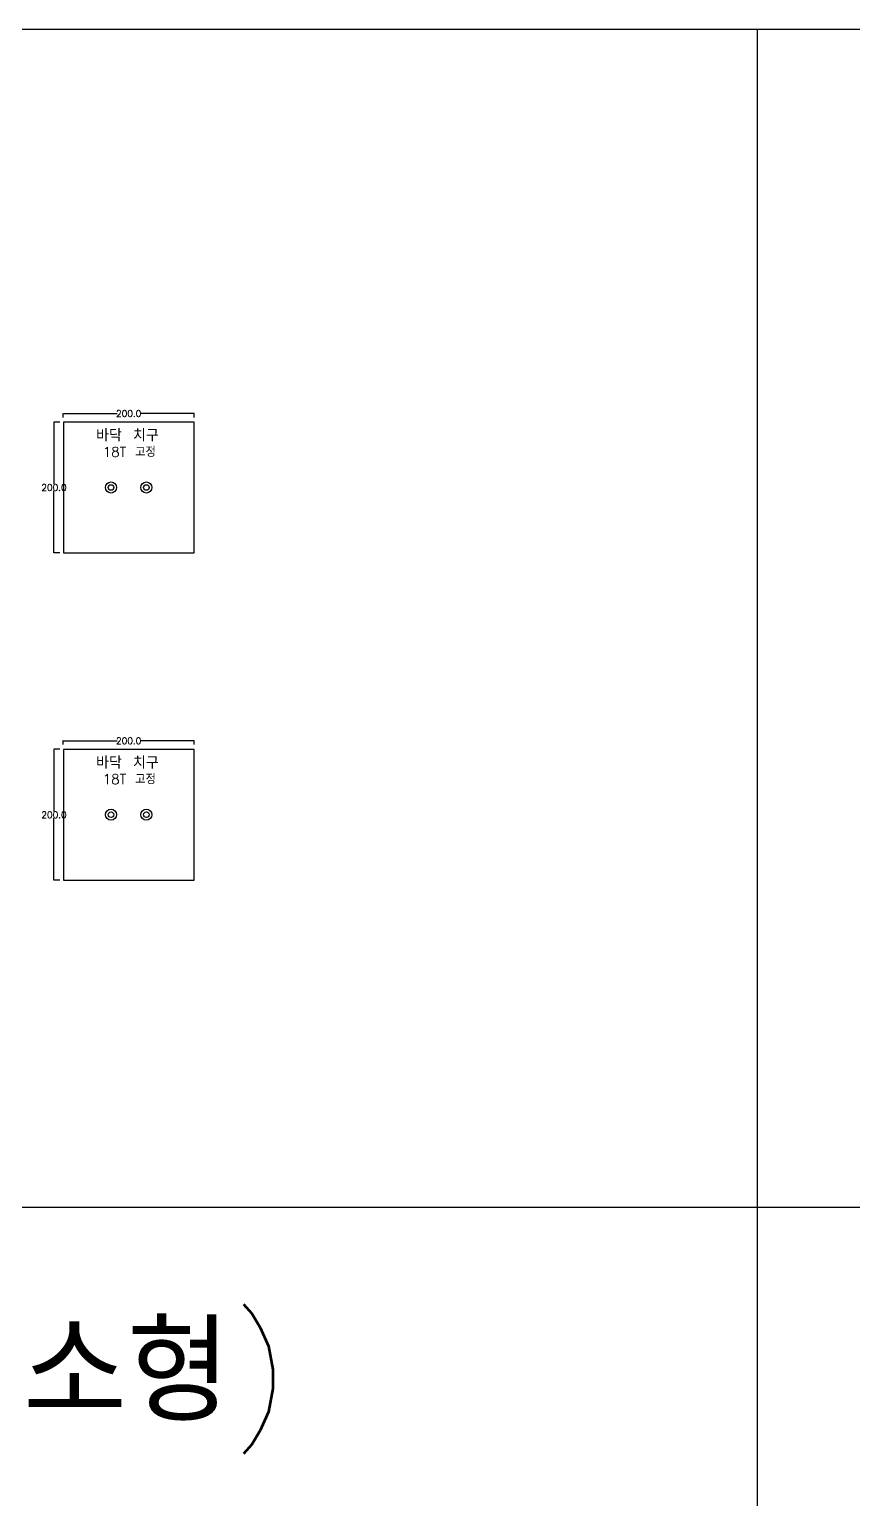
# Model space of a CAD drawing. Header units: millimetres. Extents: x 8462 to 28262, y 7372 to 16372.
# Drawn here: x 20551 to 21808, y 14127 to 16372 of the extents above; entities that cross this region are included whole.
import ezdxf

# ---------------------------------------------------------------- set-up
doc = ezdxf.new("R2010")
doc.units = ezdxf.units.MM
for name, color, linetype in [('TEXT', 7, 'Continuous'), ('볼트 구멍', 7, 'Continuous'), ('치구', 7, 'Continuous'), ('치수', 7, 'Continuous')]:
    doc.layers.add(name, color=color, linetype=linetype)
doc.styles.get("Standard").update_dxf_attribs({"font": 'txt.shx', "bigfont": 'whgtxt.shx'})
doc.dimstyles.get("Standard").update_dxf_attribs({"dimtxt": 7, "dimasz": 0.18, "dimexe": 0.18, "dimexo": 0.0625, "dimgap": 0.09, "dimtad": 0, "dimtih": 1, "dimtoh": 1, "dimdec": 1, "dimzin": 0, "dimdsep": 46, "dimtxsty": 'Standard', "dimcen": 0.09, "dimadec": 0, "dimazin": 0, "dimtfac": 1, "dimtdec": 1, "dimtofl": 0, "dimtmove": 0, "dimatfit": 3, "dimfxl": 0, "dimtolj": 1, "dimtzin": 0, "dimarcsym": 0})

# ---------------------------------------------------------------- blocks, each defined once
blk = doc.blocks.new('*D815')
at = {"layer": 'Defpoints', "color": 0}
for p in [(20597.3, 15271.8), (20588.4, 15071.8), (20597.3, 15071.8)]:
    blk.add_point(p, dxfattribs=at)
at = {"layer": '치수', "color": 0, "lineweight": -2}
for p, q in [((20597.3, 15271.8), (20588.3, 15271.8)), ((20588.4, 15271.6), (20588.4, 15176.9)), ((20588.4, 15072), (20588.4, 15166.7)), ((20597.3, 15071.8), (20588.3, 15071.8))]:
    blk.add_line(p, q, dxfattribs=at)
at = {"layer": '치수', "color": 0}
for points in [[(20588.4, 15271.6), (20588.5, 15271.6), (20588.4, 15271.8)], [(20588.4, 15072), (20588.5, 15072), (20588.4, 15071.8)]]:
    blk.add_solid(points, dxfattribs=at)
at = {"layer": '치수', "color": 0, "insert": (20588.4, 15171.8), "char_height": 10, "attachment_point": 5}
blk.add_mtext('\\A1;200.0', dxfattribs=at)
blk = doc.blocks.new('*D816')
at = {"layer": 'Defpoints', "color": 0}
for p in [(20602.5, 15278.9), (20802.5, 15284.8), (20802.5, 15278.9)]:
    blk.add_point(p, dxfattribs=at)
at = {"layer": '치수', "color": 0, "lineweight": -2}
for p, q in [((20602.5, 15279), (20602.5, 15285)), ((20602.7, 15284.8), (20684.9, 15284.8)), ((20802.3, 15284.8), (20720.1, 15284.8)), ((20802.5, 15279), (20802.5, 15285))]:
    blk.add_line(p, q, dxfattribs=at)
at = {"layer": '치수', "color": 0}
for points in [[(20602.7, 15284.8), (20602.7, 15284.8), (20602.5, 15284.8)], [(20802.3, 15284.8), (20802.3, 15284.8), (20802.5, 15284.8)]]:
    blk.add_solid(points, dxfattribs=at)
at = {"layer": '치수', "color": 0, "insert": (20702.5, 15284.8), "char_height": 10, "attachment_point": 5}
blk.add_mtext('\\A1;200.0', dxfattribs=at)
blk = doc.blocks.new('*D798')
at = {"layer": 'Defpoints', "color": 0}
for p in [(20597.3, 15771.8), (20588.4, 15571.8), (20597.3, 15571.8)]:
    blk.add_point(p, dxfattribs=at)
at = {"layer": '치수', "color": 0, "lineweight": -2}
for p, q in [((20597.3, 15771.8), (20588.3, 15771.8)), ((20588.4, 15771.6), (20588.4, 15676.9)), ((20588.4, 15572), (20588.4, 15666.7)), ((20597.3, 15571.8), (20588.3, 15571.8))]:
    blk.add_line(p, q, dxfattribs=at)
at = {"layer": '치수', "color": 0}
for points in [[(20588.4, 15771.6), (20588.5, 15771.6), (20588.4, 15771.8)], [(20588.4, 15572), (20588.5, 15572), (20588.4, 15571.8)]]:
    blk.add_solid(points, dxfattribs=at)
at = {"layer": '치수', "color": 0, "insert": (20588.4, 15671.8), "char_height": 10, "attachment_point": 5}
blk.add_mtext('\\A1;200.0', dxfattribs=at)
blk = doc.blocks.new('*D791')
at = {"layer": 'Defpoints', "color": 0}
for p in [(20802.5, 15784.8), (20602.5, 15778.9), (20802.5, 15778.9)]:
    blk.add_point(p, dxfattribs=at)
at = {"layer": '치수', "color": 0, "lineweight": -2}
for p, q in [((20602.5, 15779), (20602.5, 15785)), ((20602.7, 15784.8), (20684.9, 15784.8)), ((20802.3, 15784.8), (20720.1, 15784.8)), ((20802.5, 15779), (20802.5, 15785))]:
    blk.add_line(p, q, dxfattribs=at)
at = {"layer": '치수', "color": 0}
for points in [[(20602.7, 15784.8), (20602.7, 15784.8), (20602.5, 15784.8)], [(20802.3, 15784.8), (20802.3, 15784.8), (20802.5, 15784.8)]]:
    blk.add_solid(points, dxfattribs=at)
at = {"layer": '치수', "color": 0, "insert": (20702.5, 15784.8), "char_height": 10, "attachment_point": 5}
blk.add_mtext('\\A1;200.0', dxfattribs=at)

msp = doc.modelspace()

# ---------------------------------------------------------------- linework, layer by layer
at = {"color": 6}
for p, q in [((28262.267, 16371.825), (8462.267, 16371.825)), ((21662.267, 16371.825), (21662.267, 7371.825)), ((28262.267, 14571.825), (8462.267, 14571.825))]:
    msp.add_line(p, q, dxfattribs=at)
at = {"layer": '볼트 구멍', "color": 6}
for centre in [(20675.484, 15671.825), (20729.484, 15671.825), (20675.484, 15171.825), (20729.484, 15171.825)]:
    msp.add_circle(centre, 8.5, dxfattribs=at)
at = {"layer": '볼트 구멍', "color": 3}
for centre in [(20675.484, 15671.825), (20729.484, 15671.825), (20675.484, 15171.825), (20729.484, 15171.825)]:
    msp.add_circle(centre, 4.25, dxfattribs=at)
at = {"layer": '치구'}
for points in [[(20602.734, 15771.575), (20602.734, 15572.075), (20802.234, 15572.075), (20802.234, 15771.575)], [(20602.734, 15271.575), (20602.734, 15072.075), (20802.234, 15072.075), (20802.234, 15271.575)]]:
    msp.add_lwpolyline(points, close=True, dxfattribs=at)

# ---------------------------------------------------------------- texts
at = {"layer": 'TEXT', "color": 6, "linetype": 'Continuous'}
for p in [(20652.565, 15742.167), (20652.565, 15242.167)]:
    msp.add_text('바닥 치구', height=18.75, dxfattribs=at).set_placement(p)
at = {"layer": 'TEXT', "color": 6}
for p in [(20662.913, 15718.662), (20662.913, 15218.662)]:
    msp.add_text('18T 고정', height=15, dxfattribs=at).set_placement(p)
at = {"layer": 'TEXT', "color": 3}
msp.add_text('송운사 7-8호기 (소형)', height=150, dxfattribs=at).set_placement((18965.706, 14245.315))

# ---------------------------------------------------------------- dimensions: what is measured, and where the dimension line sits
at = {"layer": '치수', "color": 4}
for base, p1, p2, picture, middle in [((20802.484, 15784.815), (20602.484, 15778.932), (20802.484, 15778.932), '*D791', (20702.484, 15784.815)), ((20802.484, 15284.815), (20602.484, 15278.932), (20802.484, 15278.932), '*D816', (20702.484, 15284.815))]:
    dim = msp.add_linear_dim(base=base, p1=p1, p2=p2, dimstyle='Standard', override={"dimtxt": 10}, dxfattribs=at)
    dim.commit()
    dim.dimension.update_dxf_attribs({"geometry": picture, "text_midpoint": middle})
for base, p1, p2, picture, middle in [((20588.438, 15571.825), (20597.343, 15771.825), (20597.343, 15571.825), '*D798', (20588.438, 15671.825)), ((20588.438, 15071.825), (20597.343, 15271.825), (20597.343, 15071.825), '*D815', (20588.438, 15171.825))]:
    dim = msp.add_linear_dim(base=base, p1=p1, p2=p2, angle=90, dimstyle='Standard', override={"dimtxt": 10}, dxfattribs=at)
    dim.commit()
    dim.dimension.update_dxf_attribs({"geometry": picture, "text_midpoint": middle})

doc.saveas('drawing.dxf')
